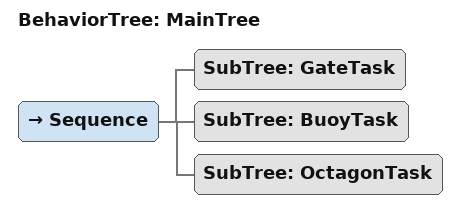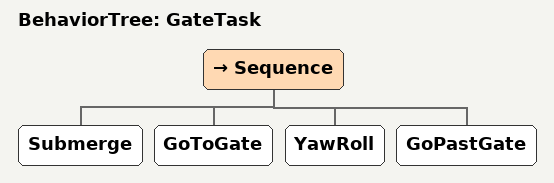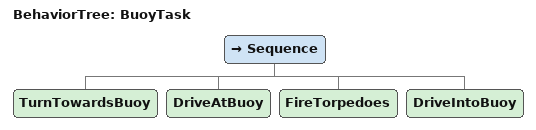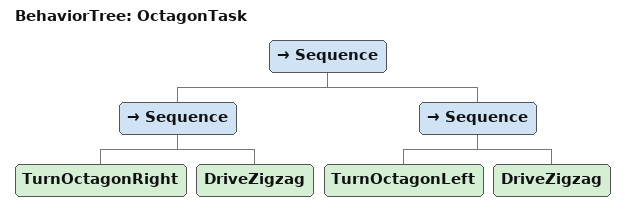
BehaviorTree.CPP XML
<root BTCPP_format="4" >
    <BehaviorTree ID="MainTree">
        <Sequence>
            <SubTree ID="GateTask"/>
            <SubTree ID="BuoyTask"/>
            <SubTree ID="OctagonTask"/>
        </Sequence>
    </BehaviorTree>

    <BehaviorTree ID="GateTask">
        <Sequence>
            <Submerge />
            <GoToGate />
            <YawRoll />
            <GoPastGate />
        </Sequence>
    </BehaviorTree>

    <BehaviorTree ID="BuoyTask">
        <Sequence>
            <TurnTowardsBuoy />
            <DriveAtBuoy />
            <FireTorpedoes />
            <DriveIntoBuoy />
        </Sequence>
    </BehaviorTree>

    <BehaviorTree ID="OctagonTask">
        <Sequence>
            <Sequence>
                <TurnOctagonRight />
                <DriveZigzag />
            </Sequence>
            <Sequence>
                <TurnOctagonLeft />
                <DriveZigzag />
            </Sequence>
        </Sequence>
    </BehaviorTree>
 </root>
